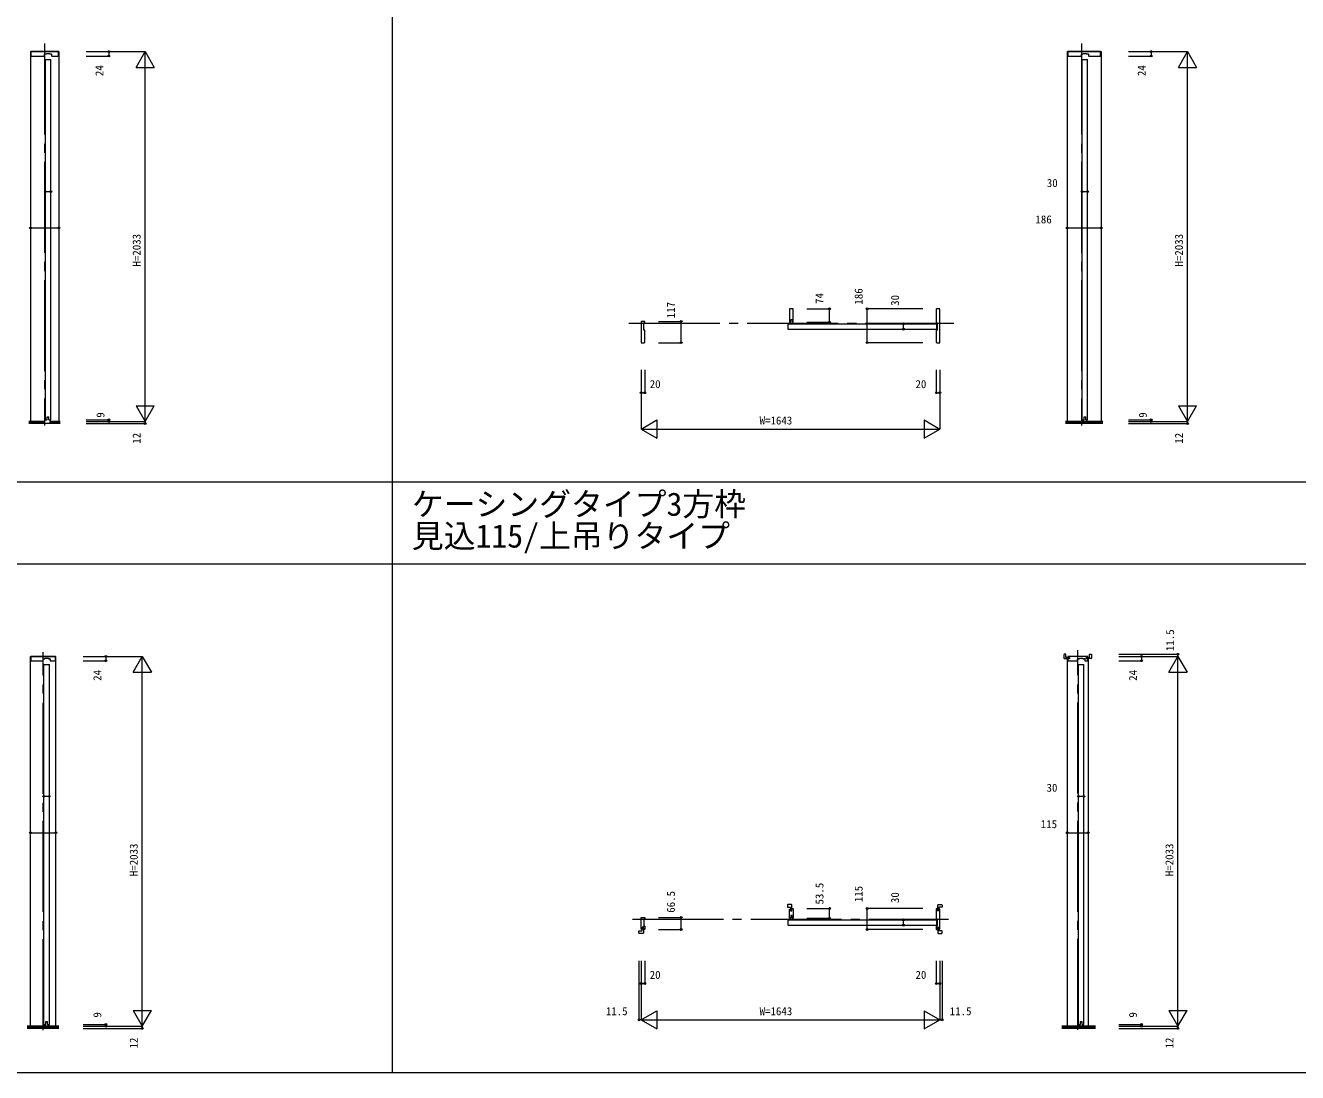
# Model space of a CAD drawing. Units: millimetres, scale not verified. Extents: x -14341 to 14341, y -10000 to 10000.
# Drawn here: x -4959 to 2035, y -10000 to -4243 of the extents above; entities that cross this region are included whole.
import ezdxf
from ezdxf.enums import TextEntityAlignment as Align

# ---------------------------------------------------------------- set-up
doc = ezdxf.new("R2010")
doc.units = ezdxf.units.MM
doc.header["$LTSCALE"] = 50
doc.linetypes.add('USER1', pattern=[13, 10, -1, 1, -1])
doc.layers.add('0-0_0', color=7, linetype='Continuous')
for name, color, linetype, lineweight in [('0-1_YKK_F1', 7, 'Continuous', 18), ('0-3_YKK_N1', 2, 'Continuous', 18), ('0-4_YKK_B1', 4, 'Continuous', 18), ('0-5_YKK_Z1', 7, 'Continuous', 18)]:
    doc.layers.add(name, color=color, linetype=linetype, lineweight=lineweight)
doc.styles.add('ＭＳ ゴシック', font='')
doc.styles.get('ＭＳ ゴシック').set_extended_font_data('MS Gothic')

msp = doc.modelspace()

# ---------------------------------------------------------------- linework, layer by layer
at = {"layer": '0-1_YKK_F1'}
for p, q in [((-2940.51, -10000), (-2940.51, 9500)), ((-14340.51, -6752.5), (8459.49, -6752.5)), ((-14340.51, -7202.5), (8459.49, -7202.5)), ((-14340.51, -10000), (14340.51, -10000))]:
    msp.add_line(p, q, dxfattribs=at)
at = {"layer": '0-3_YKK_N1'}
for p, q in [((-4625.26, -4387.5), (-4300.26, -4387.5)), ((-4500.26, -4387.5), (-4500.26, -4411.5)), ((-4350.26, -4474.1), (-4300.26, -4387.5)), ((-4300.26, -6420.5), (-4300.26, -4387.5)), ((-4300.26, -4387.5), (-4250.26, -4474.1)), ((1104.74, -4387.5), (1429.74, -4387.5)), ((1229.74, -4387.5), (1229.74, -4411.5)), ((1379.74, -4474.1), (1429.74, -4387.5)), ((1429.74, -6420.5), (1429.74, -4387.5)), ((1429.74, -4387.5), (1479.74, -4474.1)), ((-4625.26, -4411.5), (-4500.26, -4411.5)), ((-4350.26, -4474.1), (-4250.26, -4474.1)), ((1104.74, -4411.5), (1229.74, -4411.5)), ((1379.74, -4474.1), (1479.74, -4474.1)), ((-4849.26, -5156.88), (-4819.26, -5156.88)), ((850.74, -5156.88), (880.74, -5156.88)), ((-4931.26, -5356.88), (-4775.26, -5356.88)), ((768.74, -5356.88), (954.74, -5356.88)), ((-662.7, -5801.5), (-537.7, -5801.5)), ((-537.7, -5875.5), (-537.7, -5801.5)), ((-331.16, -5987.5), (-331.16, -5801.5)), ((-26.16, -5801.5), (-331.16, -5801.5)), ((-1479.23, -5870.5), (-1354.23, -5870.5)), ((-1354.23, -5987.5), (-1354.23, -5870.5)), ((-662.7, -5875.5), (-537.7, -5875.5)), ((-131.16, -5913.5), (-131.16, -5883.5)), ((-1479.23, -5987.5), (-1354.23, -5987.5)), ((-26.16, -5987.5), (-331.16, -5987.5)), ((-1574.23, -6137.5), (-1574.23, -6462.5)), ((-1554.23, -6137.5), (-1554.23, -6262.5)), ((68.77, -6137.5), (68.77, -6462.5)), ((-1574.23, -6262.5), (-1554.23, -6262.5)), ((-4350.26, -6333.9), (-4250.26, -6333.9)), ((-4350.26, -6333.9), (-4300.26, -6420.5)), ((-4300.26, -6420.5), (-4250.26, -6333.9)), ((1379.74, -6333.9), (1479.74, -6333.9)), ((1379.74, -6333.9), (1429.74, -6420.5)), ((1429.74, -6420.5), (1479.74, -6333.9)), ((-4625.26, -6420.5), (-4300.26, -6420.5)), ((-4625.26, -6432.5), (-4300.26, -6432.5)), ((-4300.26, -6420.5), (-4300.26, -6432.5)), ((-1574.23, -6462.5), (-1487.62, -6412.5)), ((-1487.62, -6412.5), (-1487.62, -6512.5)), ((-17.83, -6412.5), (-17.83, -6512.5)), ((-17.83, -6412.5), (68.77, -6462.5)), ((1104.74, -6420.5), (1429.74, -6420.5)), ((1104.74, -6432.5), (1429.74, -6432.5)), ((1429.74, -6420.5), (1429.74, -6432.5)), ((-1574.23, -6462.5), (68.77, -6462.5)), ((-1574.23, -6462.5), (-1487.62, -6512.5)), ((-17.83, -6512.5), (68.77, -6462.5)), ((-4641.26, -7712.01), (-4316.26, -7712.01)), ((-4641.26, -7736.01), (-4516.26, -7736.01)), ((-4516.26, -7712.01), (-4516.26, -7736.01)), ((-4366.26, -7798.62), (-4316.26, -7712.01)), ((-4316.26, -9745.01), (-4316.26, -7712.01)), ((-4316.26, -7712.01), (-4266.26, -7798.62)), ((1052.24, -7700.51), (1377.24, -7700.51)), ((1052.24, -7712.01), (1377.24, -7712.01)), ((1052.24, -7736.01), (1177.24, -7736.01)), ((1177.24, -7712.01), (1177.24, -7736.01)), ((1327.24, -7798.62), (1377.24, -7712.01)), ((1377.24, -7712.01), (1377.24, -7700.51)), ((1377.24, -9745.01), (1377.24, -7712.01)), ((1377.24, -7712.01), (1427.24, -7798.62)), ((-4366.26, -7798.62), (-4266.26, -7798.62)), ((1327.24, -7798.62), (1427.24, -7798.62)), ((-4857.26, -8481.39), (-4827.26, -8481.39)), ((830.24, -8481.39), (860.24, -8481.39)), ((-4931.26, -8681.39), (-4791.26, -8681.39)), ((768.74, -8681.39), (883.74, -8681.39)), ((-1479.2, -9147), (-1354.2, -9147)), ((-1354.2, -9213.5), (-1354.2, -9147)), ((-662.61, -9098.5), (-537.61, -9098.5)), ((-662.61, -9152), (-537.61, -9152)), ((-537.61, -9152), (-537.61, -9098.5)), ((-331.2, -9213.5), (-331.2, -9098.5)), ((-26.2, -9098.5), (-331.2, -9098.5)), ((-131.2, -9190), (-131.2, -9160)), ((-1479.2, -9213.5), (-1354.2, -9213.5)), ((-26.2, -9213.5), (-331.2, -9213.5)), ((-1585.7, -9385), (-1585.7, -9710)), ((-1574.2, -9385), (-1574.2, -9710)), ((-1554.2, -9385), (-1554.2, -9510)), ((68.8, -9385), (68.8, -9710)), ((80.3, -9385), (80.3, -9710)), ((-1574.2, -9510), (-1554.2, -9510)), ((-4366.26, -9658.41), (-4266.26, -9658.41)), ((-4366.26, -9658.41), (-4316.26, -9745.01)), ((-4316.26, -9745.01), (-4266.26, -9658.41)), ((-1574.2, -9710), (-1585.7, -9710)), ((-1574.2, -9710), (-1487.59, -9660)), ((-1574.2, -9710), (68.8, -9710)), ((-1574.2, -9710), (-1487.59, -9760)), ((-1487.59, -9660), (-1487.59, -9760)), ((-17.8, -9660), (-17.8, -9760)), ((-17.8, -9660), (68.8, -9710)), ((-17.8, -9760), (68.8, -9710)), ((68.8, -9710), (80.3, -9710)), ((1327.24, -9658.41), (1427.24, -9658.41)), ((1327.24, -9658.41), (1377.24, -9745.01)), ((1377.24, -9745.01), (1427.24, -9658.41)), ((-4641.26, -9736.01), (-4516.26, -9736.01)), ((-4641.26, -9745.01), (-4316.26, -9745.01)), ((-4641.26, -9757.01), (-4316.26, -9757.01)), ((-4516.26, -9736.01), (-4516.26, -9745.01)), ((-4316.26, -9745.01), (-4316.26, -9757.01)), ((1052.24, -9736.01), (1177.24, -9736.01)), ((1052.24, -9745.01), (1377.24, -9745.01)), ((1052.24, -9757.01), (1377.24, -9757.01)), ((1177.24, -9736.01), (1177.24, -9745.01)), ((1377.24, -9745.01), (1377.24, -9757.01))]:
    msp.add_line(p, q, dxfattribs=at)
for points in [[(48.77, -6137.5), (48.77, -6262.5), (68.77, -6262.5)], [(-4625.26, -6411.5), (-4500.26, -6411.5), (-4500.26, -6420.5)], [(1104.74, -6411.5), (1229.74, -6411.5), (1229.74, -6420.5)], [(48.8, -9385), (48.8, -9510), (68.8, -9510)]]:
    msp.add_lwpolyline(points, dxfattribs=at)
for centre in [(-4500.26, -4387.5), (1229.74, -4387.5), (-4500.26, -4411.5), (1229.74, -4411.5), (-4849.26, -5156.88), (-4819.26, -5156.88), (850.74, -5156.88), (880.74, -5156.88), (-4931.26, -5356.88), (-4775.26, -5356.88), (768.74, -5356.88), (954.74, -5356.88), (-537.7, -5801.5), (-331.16, -5801.5), (-1354.23, -5870.5), (-537.7, -5875.5), (-131.16, -5883.5), (-131.16, -5913.5), (-1354.23, -5987.5), (-331.16, -5987.5), (-1574.23, -6262.5), (-1554.23, -6262.5), (48.77, -6262.5), (68.77, -6262.5), (-4500.26, -6411.5), (-4500.26, -6420.5), (-4300.26, -6432.5), (1229.74, -6411.5), (1229.74, -6420.5), (1429.74, -6432.5), (-4516.26, -7712.01), (-4516.26, -7736.01), (1177.24, -7712.01), (1177.24, -7736.01), (1377.24, -7700.51), (-4857.26, -8481.39), (-4827.26, -8481.39), (830.24, -8481.39), (860.24, -8481.39), (-4931.26, -8681.39), (-4791.26, -8681.39), (768.74, -8681.39), (883.74, -8681.39), (-1354.2, -9147), (-537.61, -9098.5), (-537.61, -9152), (-331.2, -9098.5), (-131.2, -9160), (-1354.2, -9213.5), (-331.2, -9213.5), (-131.2, -9190), (-1574.2, -9510), (-1554.2, -9510), (48.8, -9510), (68.8, -9510), (-1585.7, -9710), (80.3, -9710), (-4516.26, -9736.01), (-4516.26, -9745.01), (-4316.26, -9757.01), (1177.24, -9736.01), (1177.24, -9745.01), (1377.24, -9757.01)]:
    msp.add_circle(centre, 5, dxfattribs=at)
at = {"layer": '0-4_YKK_B1'}
for p, q in [((-4931.26, -4387.5), (-4775.26, -4387.5)), ((-4931.26, -4387.5), (-4931.26, -6420.5)), ((-4905.76, -4387.5), (-4918.26, -4387.5)), ((-4802.56, -4387.3), (-4802.56, -4387.5)), ((-4800.76, -4387.5), (-4788.26, -4387.5)), ((-4775.26, -4387.5), (-4775.26, -6420.5)), ((768.74, -4387.5), (954.74, -4387.5)), ((768.74, -4387.5), (768.74, -6420.5)), ((794.24, -4387.5), (781.74, -4387.5)), ((885.44, -4402.3), (885.44, -4411)), ((897.44, -4387.3), (897.44, -4387.5)), ((899.24, -4387.5), (941.74, -4387.5)), ((954.74, -4387.5), (954.74, -6420.5)), ((-4849.26, -4431.5), (-4819.26, -4431.5)), ((-4849.26, -6411.5), (-4849.26, -4431.5)), ((-4819.26, -6411.5), (-4819.26, -4431.5)), ((850.74, -4431.5), (880.74, -4431.5)), ((850.74, -6411.5), (850.74, -4431.5)), ((880.74, -6411.5), (880.74, -4431.5)), ((885.94, -4411.5), (950.24, -4411.5)), ((48.84, -5803.5), (48.84, -5877.5)), ((-1559.23, -5916.5), (-1559.23, -5880.5)), ((-1557.23, -5878.5), (-1555.23, -5878.5)), ((-1555.23, -5918.5), (-1557.23, -5918.5)), ((-1554.23, -5985.5), (-1554.23, -5919.5)), ((-767.7, -5885.5), (-765.7, -5883.5)), ((-767.7, -5885.5), (-767.7, -5911.5)), ((-765.7, -5913.5), (-767.7, -5911.5)), ((-765.7, -5883.5), (50.34, -5883.5)), ((-765.7, -5913.5), (50.34, -5913.5)), ((48.84, -5919.5), (48.84, -5985.5)), ((49.84, -5878.5), (51.84, -5878.5)), ((51.84, -5918.5), (49.84, -5918.5)), ((50.34, -5883.5), (52.34, -5885.5)), ((50.34, -5913.5), (52.34, -5911.5)), ((52.34, -5911.5), (52.34, -5885.5)), ((53.84, -5880.5), (53.84, -5916.5)), ((-4849.26, -6411.5), (-4838.76, -6411.5)), ((-4829.76, -6411.5), (-4829.76, -6395.5)), ((-4829.76, -6411.5), (-4819.26, -6411.5)), ((850.74, -6411.5), (861.24, -6411.5)), ((870.24, -6411.5), (870.24, -6395.5)), ((870.24, -6411.5), (880.74, -6411.5)), ((-4931.26, -7712.01), (-4791.26, -7712.01)), ((-4931.26, -9745.01), (-4931.26, -7712.01)), ((-4857.26, -7756.01), (-4827.26, -7756.01)), ((-4857.26, -9736.01), (-4857.26, -7756.01)), ((-4827.26, -9736.01), (-4827.26, -7756.01)), ((-4791.26, -9745.01), (-4791.26, -7712.01)), ((750.25, -7702.51), (750.25, -7722.51)), ((768.74, -7724.51), (768.74, -9745.01)), ((830.24, -7756.01), (860.24, -7756.01)), ((830.24, -9736.01), (830.24, -7756.01)), ((860.24, -9736.01), (860.24, -7756.01)), ((883.74, -7724.51), (883.74, -9745.01)), ((902.24, -7702.51), (902.24, -7722.51)), ((-747.11, -9077), (-767.11, -9077)), ((58.3, -9077), (78.3, -9077)), ((-1559.2, -9157), (-1559.2, -9193)), ((-1555.2, -9155), (-1557.2, -9155)), ((-767.7, -9162), (-765.7, -9160)), ((-765.7, -9160), (50.3, -9160)), ((48.8, -9100.5), (48.8, -9154)), ((49.8, -9155), (51.8, -9155)), ((50.3, -9160), (52.3, -9162)), ((53.8, -9157), (53.8, -9193)), ((-1557.2, -9195), (-1555.2, -9195)), ((-1554.2, -9196), (-1554.2, -9211.5)), ((-767.7, -9162), (-767.7, -9188)), ((-765.7, -9190), (-767.7, -9188)), ((-765.7, -9190), (50.3, -9190)), ((48.8, -9196), (48.8, -9211.5)), ((51.8, -9195), (49.8, -9195)), ((50.3, -9190), (52.3, -9188)), ((52.3, -9188), (52.3, -9162)), ((-1563.7, -9235), (-1583.7, -9235)), ((58.3, -9235), (78.3, -9235)), ((-4837.76, -9736.01), (-4837.76, -9720.01)), ((849.74, -9736.01), (849.74, -9720.01)), ((-4857.26, -9736.01), (-4846.76, -9736.01)), ((-4837.76, -9736.01), (-4827.26, -9736.01)), ((830.24, -9736.01), (840.74, -9736.01)), ((849.74, -9736.01), (860.24, -9736.01))]:
    msp.add_line(p, q, dxfattribs=at)
for points in [[(-4777.76, -4409.5), (-4777.76, -4387.5), (-4928.76, -4387.5), (-4928.76, -4409.5)], [(-4926.76, -4411.5), (-4854.46, -4411.5), (-4853.96, -4411), (-4853.96, -4402.3)], [(-4851.96, -4400.3), (-4843.76, -4400.3), (-4843.76, -4397.5), (-4824.76, -4397.5), (-4824.76, -4400.3), (-4816.56, -4400.3)], [(-4814.56, -4402.3), (-4814.56, -4411), (-4814.06, -4411.5), (-4779.76, -4411.5)], [(952.24, -4409.5), (952.24, -4387.5), (771.24, -4387.5), (771.24, -4409.5)], [(773.24, -4411.5), (845.54, -4411.5), (846.04, -4411), (846.04, -4402.3)], [(848.04, -4400.3), (856.24, -4400.3), (856.24, -4397.5), (875.24, -4397.5), (875.24, -4400.3), (883.44, -4400.3)], [(-739.7, -5801.5), (-757.7, -5801.5), (-757.7, -5875.5), (-751.7, -5875.5), (-751.7, -5859.5)], [(-751.7, -5859.5), (-743.7, -5859.5), (-743.7, -5875.5), (-737.7, -5875.5), (-737.7, -5803.5)], [(50.84, -5987.5), (68.84, -5987.5), (68.84, -5962.5), (68.84, -5826.5), (68.84, -5801.5), (50.84, -5801.5)], [(-1561.03, -5870.5), (-1574.23, -5870.5), (-1574.23, -5962.5), (-1574.23, -5987.5), (-1556.23, -5987.5)], [(-1554.23, -5877.5), (-1554.23, -5870.5), (-1561.03, -5870.5)], [(-4838.76, -6411.5), (-4838.76, -6395.5), (-4829.76, -6395.5)], [(861.24, -6411.5), (861.24, -6395.5), (870.24, -6395.5)], [(-4793.76, -7734.01), (-4793.76, -7712.01), (-4928.76, -7712.01), (-4928.76, -7734.01)], [(-4926.76, -7736.01), (-4862.46, -7736.01), (-4861.96, -7735.51), (-4861.96, -7726.81)], [(-4859.96, -7724.81), (-4851.76, -7724.81), (-4851.76, -7722.01), (-4832.76, -7722.01), (-4832.76, -7724.81), (-4824.56, -7724.81)], [(-4822.56, -7726.81), (-4822.56, -7735.51), (-4822.06, -7736.01), (-4795.76, -7736.01)], [(761.25, -7717.51), (761.25, -7700.51), (752.25, -7700.51)], [(752.25, -7724.51), (775.25, -7724.51), (775.25, -7717.51), (761.25, -7717.51)], [(881.24, -7734.01), (881.24, -7725.01), (874.24, -7725.01), (871.74, -7725.01), (871.74, -7717.31), (880.24, -7717.31), (881.24, -7716.31), (881.24, -7712.01), (771.24, -7712.01), (771.24, -7716.31), (772.24, -7717.31), (780.74, -7717.31), (780.74, -7725.01), (778.24, -7725.01), (771.24, -7725.01), (771.24, -7734.01)], [(773.24, -7736.01), (825.04, -7736.01), (825.54, -7735.51), (825.54, -7726.81)], [(827.54, -7724.81), (835.74, -7724.81), (835.74, -7722.01), (854.74, -7722.01), (854.74, -7724.81), (862.94, -7724.81)], [(864.94, -7726.81), (864.94, -7735.51), (865.44, -7736.01), (879.24, -7736.01)], [(900.24, -7724.51), (877.24, -7724.51), (877.24, -7717.51), (891.24, -7717.51)], [(891.24, -7717.51), (891.24, -7700.51), (900.24, -7700.51)], [(-769.11, -9079), (-769.11, -9091), (-752.11, -9091), (-752.11, -9105)], [(-752.11, -9105), (-745.11, -9105), (-745.11, -9079)], [(63.3, -9105), (56.3, -9105), (56.3, -9079)], [(80.3, -9079), (80.3, -9091), (63.3, -9091), (63.3, -9105)], [(-1556.2, -9213.5), (-1561.2, -9213.5), (-1561.2, -9206.5), (-1561.2, -9201.5), (-1568.9, -9201.5), (-1568.9, -9210), (-1569.9, -9211), (-1574.2, -9211), (-1574.2, -9147), (-1561.2, -9147), (-1554.2, -9147), (-1554.2, -9154)], [(-751.61, -9136), (-751.61, -9152), (-757.61, -9152), (-757.61, -9101), (-753.31, -9101), (-752.31, -9102), (-752.31, -9110.5), (-744.61, -9110.5), (-744.61, -9098.5), (-739.61, -9098.5)], [(-737.61, -9100.5), (-737.61, -9152), (-743.61, -9152), (-743.61, -9136), (-751.61, -9136)], [(64.5, -9101), (63.5, -9102), (63.5, -9110.5), (55.8, -9110.5), (55.8, -9105.5), (55.8, -9098.5), (50.8, -9098.5)], [(50.8, -9213.5), (55.8, -9213.5), (55.8, -9206.5), (55.8, -9201.5), (63.5, -9201.5), (63.5, -9210), (64.5, -9211), (68.8, -9211), (68.8, -9101), (64.5, -9101)], [(-1585.7, -9233), (-1585.7, -9221), (-1568.7, -9221), (-1568.7, -9207)], [(-1568.7, -9207), (-1561.7, -9207), (-1561.7, -9233)], [(63.3, -9207), (56.3, -9207), (56.3, -9233)], [(80.3, -9233), (80.3, -9221), (63.3, -9221), (63.3, -9207)], [(-4846.76, -9736.01), (-4846.76, -9720.01), (-4837.76, -9720.01)], [(840.74, -9736.01), (840.74, -9720.01), (849.74, -9720.01)]]:
    msp.add_lwpolyline(points, dxfattribs=at)
for centre, radius, start, end in [((-4851.96, -4402.3), 2, 90, 180), ((-4816.56, -4402.3), 2, 0, 90), ((848.04, -4402.3), 2, 90, 180), ((883.44, -4402.3), 2, 0, 90), ((-4926.76, -4409.5), 2, 180, 270), ((-4779.76, -4409.5), 2, 270, 0), ((773.24, -4409.5), 2, 180, 270), ((950.24, -4409.5), 2, 270, 0), ((-739.7, -5803.5), 2, 0, 90), ((50.84, -5803.5), 2, 90, 180), ((-1557.23, -5880.5), 2, 90, 180), ((-1557.23, -5916.5), 2, 180, 270), ((-1555.23, -5877.5), 1, 270, 0), ((-1555.23, -5919.5), 1, 0, 90), ((49.84, -5877.5), 1, 180, 270), ((49.84, -5919.5), 1, 90, 180), ((51.84, -5880.5), 2, 0, 90), ((51.84, -5916.5), 2, 270, 0), ((-1556.23, -5985.5), 2, 270, 0), ((50.84, -5985.5), 2, 180, 270), ((-4926.76, -7734.01), 2, 180, 270), ((-4859.96, -7726.81), 2, 90, 180), ((-4824.56, -7726.81), 2, 0, 90), ((-4795.76, -7734.01), 2, 270, 0), ((752.25, -7702.51), 2, 90, 180), ((752.25, -7722.51), 2, 180, 270), ((773.24, -7734.01), 2, 180, 270), ((827.54, -7726.81), 2, 90, 180), ((862.94, -7726.81), 2, 0, 90), ((879.24, -7734.01), 2, 270, 0), ((900.24, -7702.51), 2, 0, 90), ((900.24, -7722.51), 2, 270, 0), ((-767.11, -9079), 2, 90, 180), ((-747.11, -9079), 2, 0, 90), ((58.3, -9079), 2, 90, 180), ((78.3, -9079), 2, 0, 90), ((-1557.2, -9157), 2, 90, 180), ((-1555.2, -9154), 1, 270, 0), ((-739.61, -9100.5), 2, 0, 90), ((50.8, -9100.5), 2, 90, 180), ((49.8, -9154), 1, 180, 270), ((51.8, -9157), 2, 0, 90), ((-1557.2, -9193), 2, 180, 270), ((-1556.2, -9211.5), 2, 270, 0), ((-1555.2, -9196), 1, 0, 90), ((49.8, -9196), 1, 90, 180), ((50.8, -9211.5), 2, 180, 270), ((51.8, -9193), 2, 270, 0), ((-1583.7, -9233), 2, 180, 270), ((-1563.7, -9233), 2, 270, 0), ((58.3, -9233), 2, 180, 270), ((78.3, -9233), 2, 270, 0)]:
    msp.add_arc(centre, radius, start, end, dxfattribs=at)
at = {"layer": '0-5_YKK_Z1', "linetype": 'USER1'}
for p, q in [((-4853.26, -4343.5), (-4853.26, -6442.38)), ((846.74, -4343.5), (846.74, -6442.38)), ((-1640.73, -5879.5), (145.34, -5879.5)), ((-4861.26, -9766.89), (-4861.26, -7688.62)), ((826.24, -9765.74), (826.24, -7678.01)), ((-1621.7, -9156), (116.3, -9156))]:
    msp.add_line(p, q, dxfattribs=at)
at = {"layer": '0-5_YKK_Z1'}
for p, q in [((-4853.26, -6420.5), (-4940.28, -6420.5)), ((-4940.28, -6423.5), (-4853.26, -6423.5)), ((-4940.28, -6426.5), (-4853.26, -6426.5)), ((-4940.28, -6429.5), (-4853.26, -6429.5)), ((-4768.21, -6432.5), (-4940.28, -6432.5)), ((-4853.26, -6420.5), (-4853.26, -6432.5)), ((-4824.26, -6420.5), (-4824.26, -6432.5)), ((-4768.21, -6420.5), (-4824.26, -6420.5)), ((-4824.26, -6423.5), (-4768.21, -6423.5)), ((-4824.26, -6426.5), (-4768.21, -6426.5)), ((-4824.26, -6429.5), (-4768.21, -6429.5)), ((849.24, -6420.5), (759.72, -6420.5)), ((963.79, -6432.5), (759.72, -6432.5)), ((963.79, -6420.5), (849.24, -6420.5)), ((-4774.21, -9745.01), (-4948.28, -9745.01)), ((-4948.28, -9748.01), (-4774.21, -9748.01)), ((-4948.28, -9751.01), (-4774.21, -9751.01)), ((-4948.28, -9754.01), (-4774.21, -9754.01)), ((-4774.21, -9757.01), (-4948.28, -9757.01)), ((923.29, -9745.01), (739.22, -9745.01)), ((739.22, -9748.01), (923.29, -9748.01)), ((739.22, -9751.01), (923.29, -9751.01)), ((739.22, -9754.01), (923.29, -9754.01)), ((923.29, -9757.01), (739.22, -9757.01))]:
    msp.add_line(p, q, dxfattribs=at)
for points in [[(759.72, -6423.5), (849.24, -6423.5), (963.79, -6423.5)], [(759.72, -6426.5), (849.24, -6426.5), (963.79, -6426.5)], [(759.72, -6429.5), (849.24, -6429.5), (963.79, -6429.5)]]:
    msp.add_lwpolyline(points, dxfattribs=at)

# ---------------------------------------------------------------- texts
at = {"layer": '0-0_0', "style": 'ＭＳ ゴシック'}
for s, p in [('ケーシングタイプ3方枠', (-2834.51, -6977.5)), ('見込115/上吊りタイプ', (-2834.51, -7152.5))]:
    msp.add_text(s, height=128.3, dxfattribs=at).set_placement(p, align=Align.BOTTOM_LEFT)
at = {"layer": '0-3_YKK_N1', "color": 7, "style": 'ＭＳ ゴシック'}
for s, p in [('24', (-4517.13, -4522.03)), ('24', (1212.87, -4522.03)), ('H=2033', (-4312.26, -5569)), ('H=2033', (1417.74, -5569)), ('74', (-558.46, -5774.44)), ('186', (-343.16, -5778.21)), ('30', (-143.16, -5784.92)), ('117', (-1374.99, -5853.44)), ('9', (-4511.01, -6399.99)), ('9', (1218.99, -6399.99)), ('12', (-4312.26, -6543.16)), ('12', (1417.74, -6543.16)), ('11.5', (1369.02, -7683.14)), ('24', (-4528.26, -7846.55)), ('24', (1165.24, -7846.55)), ('H=2033', (-4328.26, -8920.48)), ('H=2033', (1365.24, -8920.48)), ('66.5', (-1374.96, -9121.48)), ('53.5', (-558.37, -9076.26)), ('115', (-343.2, -9063.42)), ('30', (-143.2, -9068.42)), ('9', (-4528.26, -9697.86)), ('9', (1165.24, -9697.86)), ('12', (-4328.26, -9867.67)), ('12', (1365.24, -9867.67))]:
    msp.add_text(s, height=43.99, rotation=90, dxfattribs=at).set_placement(p, align=Align.BOTTOM_LEFT)
for s, p in [('30', (656.31, -5144.88)), ('186', (593.57, -5344.88)), ('20', (-1526.9, -6250.5)), ('20', (-65.82, -6250.5)), ('W=1643', (-922.73, -6450.5)), ('30', (654.66, -8469.39)), ('115', (623.07, -8669.39)), ('20', (-1526.87, -9498)), ('20', (-65.79, -9498)), ('11.5', (-1768.04, -9698)), ('W=1643', (-922.7, -9698)), ('11.5', (122.64, -9698))]:
    msp.add_text(s, height=43.99, dxfattribs=at).set_placement(p, align=Align.BOTTOM_LEFT)

doc.saveas('drawing.dxf')
